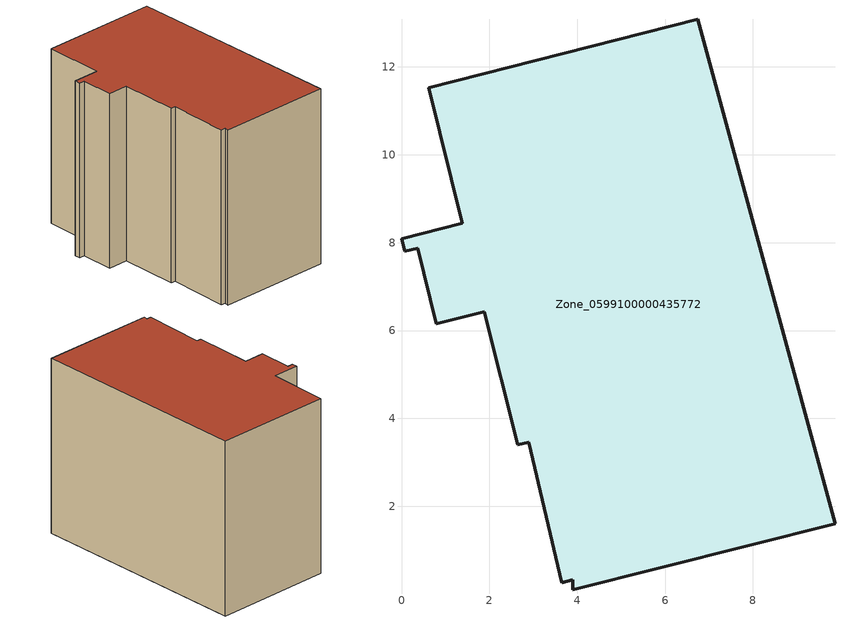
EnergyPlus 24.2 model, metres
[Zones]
Zone_0599100000435772
 floor ground (C_G): 1.88,6.43 0.8,6.16 0.36,7.87 0.07,7.8 0,8.09 1.38,8.44 0.62,11.53 6.74,13.08 9.87,1.6 3.9,0.1 3.9,0.33 3.64,0.26 2.9,3.45 2.64,3.4 z0
 wall outside (C_F): 0.62,11.53 1.38,8.44 0,8.09 0.07,7.8 0.36,7.87 0.8,6.16 1.88,6.43 2.64,3.4 2.9,3.45 3.64,0.26 3.9,0.33 3.9,0.1 9.87,1.6 6.74,13.08 0.62,11.53 z0:9.51
 roof outside (C_R): 3.64,0.26 3.9,0.33 3.9,0.1 9.87,1.6 6.74,13.08 0.62,11.53 1.38,8.44 0,8.09 0.07,7.8 0.36,7.87 0.8,6.16 1.88,6.43 2.64,3.4 2.9,3.45 z9.51
[BUILDING]
Pand.0599100000435772: North Axis=0; Terrain=City; Loads Convergence Tolerance Value=0.04; Temperature Convergence Tolerance Value=0.4; Solar Distribution=FullExterior; Maximum Number of Warmup Days=25; Minimum Number of Warmup Days=1
[Site:Location]
Rotterdam.The.Hague.AP_ZH_NLD Design_Conditions: Latitude=51.96; Longitude=4.45; Time Zone=1; Elevation=-4.5
[SITE:GROUNDTEMPERATURE:BUILDINGSURFACE]
18, 18, 18, 18, 18, 18, 18, 18, 18, 18, 18, 18
[MATERIAL] Thermal Absorptance=0.9; Solar Absorptance=0.7; Visible Absorptance=0.7
Name | Roughness | Thickness | Conductivity | Density | Specific Heat
G.TC.2006-2014 | MediumSmooth | 0.15 | 0.06 | 540 | 1210
F.TC.2006-2014 | Rough | 0.3 | 0.12 | 1920 | 840
R.TC.2006-2014 | MediumRough | 0.2 | 0.08 | 1500 | 1000
[CONSTRUCTION]
C_G: G.TC.2006-2014
C_F: F.TC.2006-2014
C_R: R.TC.2006-2014
[ZONE]
Zone_0599100000435772: Type=1; Multiplier=1; Ceiling Height=Autocalculate; Volume=Autocalculate; Floor Area=autocalculate; Part of Total Floor Area=Yes
[ZONEINFILTRATION:DESIGNFLOWRATE]
Infil_Zone_0599100000435772: Zone or ZoneList or Space or SpaceList=Zone_0599100000435772; Schedule=AlwaysOn; Design Flow Rate Calculation Method=Flow/Area; Flow Rate per Floor Area=0.0015; Constant Term Coefficient=1; Temperature Term Coefficient=0; Velocity Term Coefficient=0; Velocity Squared Term Coefficient=0
[HVACTEMPLATE:ZONE:IDEALLOADSAIRSYSTEM]
Zone_0599100000435772: Maximum Heating Supply Air Temperature=50; Minimum Cooling Supply Air Temperature=13; Maximum Heating Supply Air Humidity Ratio=0.0156; Minimum Cooling Supply Air Humidity Ratio=0.0077; Heating Limit=NoLimit; Cooling Limit=NoLimit; Dehumidification Control Type=ConstantSensibleHeatRatio; Cooling Sensible Heat Ratio=0.7; Dehumidification Setpoint=60; Humidification Control Type=None; Humidification Setpoint=30; Outdoor Air Method=None; Outdoor Air Flow Rate per Person=0.00944; Outdoor Air Flow Rate per Zone Floor Area=0; Outdoor Air Flow Rate per Zone=0; Demand Controlled Ventilation Type=None; Outdoor Air Economizer Type=NoEconomizer; Heat Recovery Type=None; Sensible Heat Recovery Effectiveness=0.7; Latent Heat Recovery Effectiveness=0.65
[ZONECONTROL:THERMOSTAT]
ThermostatControl_Zone_0599100000435772: Zone or ZoneList=Zone_0599100000435772; Control Type Schedule=DualSetpointControlType; Control 1=Thermostat_Zone_0599100000435772; Temperature Difference Between Cutout And Setpoint=0
[THERMOSTATSETPOINT:DUALSETPOINT]
Thermostat_Zone_0599100000435772: Heating Setpoint Temperature Schedule=HeatingSetpoint_Zone_0599100000435772; Cooling Setpoint Temperature Schedule=CoolingSetpoint_Zone_0599100000435772
[SCHEDULE:COMPACT]
HeatingSetpoint_Zone_0599100000435772: Through: 12/31, For: AllDays, Until: 24:00, 21
CoolingSetpoint_Zone_0599100000435772: Through: 12/31, For: AllDays, Until: 24:00, 24
DualSetpointControlType: Through: 12/31, For: AllDays, Until: 24:00, 4
AlwaysOn: Through: 12/31, For: AllDays, Until: 24:00, 1
